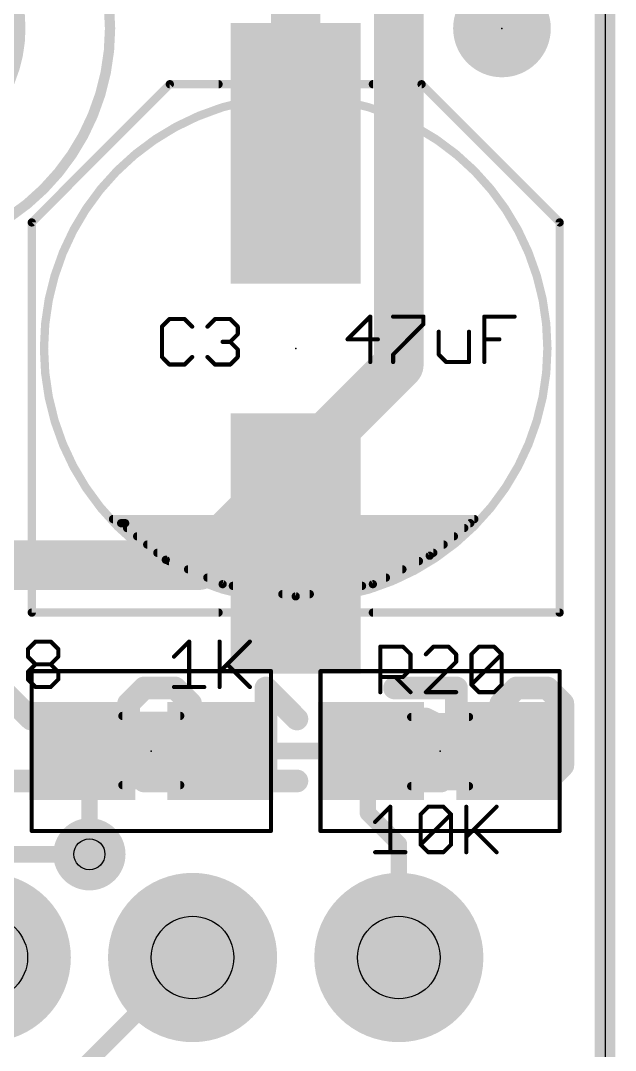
# Model space of a CAD drawing. Extents: x -25 to 82, y -12 to 21.
# Drawn here: x 41.06 to 48.39, y 1.4 to 14.07 of the extents above; entities that cross this region are included whole.
import ezdxf

# ---------------------------------------------------------------- set-up
doc = ezdxf.new("R2010")
doc.units = 0
for name, color, linetype in [('1', 12, 'CONTINUOUS'), ('16', 132, 'CONTINUOUS'), ('17', 110, 'CONTINUOUS'), ('18', 110, 'CONTINUOUS'), ('20', 53, 'CONTINUOUS'), ('21', 53, 'CONTINUOUS'), ('23', 53, 'CONTINUOUS'), ('25', 253, 'CONTINUOUS'), ('27', 253, 'CONTINUOUS'), ('29', 253, 'CONTINUOUS'), ('30', 253, 'CONTINUOUS'), ('31', 253, 'CONTINUOUS'), ('35', 253, 'CONTINUOUS'), ('39', 12, 'CONTINUOUS'), ('44', 253, 'CONTINUOUS'), ('51', 53, 'CONTINUOUS')]:
    doc.layers.add(name, color=color, linetype=linetype)

# ---------------------------------------------------------------- blocks, each defined once
blk = doc.blocks.new('RECT')
blk.add_solid([(-0.5, -0.5), (0.5, -0.5), (-0.5, 0.5), (0.5, 0.5)])
blk = doc.blocks.new('PIE')
at = {"const_width": 0.5}
blk.add_lwpolyline([(0, -0.25, 1), (0, 0.25, 1), (0, -0.25)], format="xyb", dxfattribs=at)
blk = doc.blocks.new('ROUNDP')
at = {"const_width": 0.5}
blk.add_lwpolyline([(0, -0.25, 1), (0, 0.25, 1), (0, -0.25)], format="xyb", dxfattribs=at)
blk = doc.blocks.new('ROUNDV')
at = {"const_width": 0.5}
blk.add_lwpolyline([(0, -0.25, 1), (0, 0.25, 1), (0, -0.25)], format="xyb", dxfattribs=at)

msp = doc.modelspace()

# ---------------------------------------------------------------- linework, layer by layer
at = {"layer": '1'}
for points, const_width in [([(48.26, 20.32), (48.26, 0)], 0.254), ([(44.45, 15.113), (44.45, 12.433)], 0.6096), ([(41.91, 4.992), (41.822, 5.08)], 0.2032), ([(41.91, 3.81), (41.91, 4.992)], 0.2032), ([(45.378, 5.08), (43.522, 5.08)], 0.2032), ([(45.339, 5.041), (45.378, 5.08)], 0.2032), ([(45.339, 4.318), (45.339, 5.041)], 0.2032), ([(45.72, 3.937), (45.339, 4.318)], 0.2032), ([(45.72, 2.54), (45.72, 3.937)], 0.2032), ([(43.18, 2.54), (41.783, 1.143)], 0.2032)]:
    msp.add_lwpolyline(points, dxfattribs=dict(at, const_width=const_width))
for points, const_width in [([(44.2976, 12.433, 1), (44.6024, 12.433)], 0.3048), ([(41.8579, 5.1159, 1), (41.7861, 5.0441)], 0.1016), ([(41.9608, 4.992, 1), (41.8592, 4.992)], 0.1016), ([(41.8741, 4.9561, 1), (41.9459, 5.0279)], 0.1016), ([(43.522, 5.1308, 1), (43.522, 5.0292)], 0.1016), ([(45.3898, 5.041, 1), (45.2882, 5.041)], 0.1016), ([(45.3031, 5.0769, 1), (45.3749, 5.0051)], 0.1016), ([(45.4139, 5.0441, 1), (45.3421, 5.1159)], 0.1016), ([(45.378, 5.0292, 1), (45.378, 5.1308)], 0.1016), ([(45.3749, 4.3539, 1), (45.3031, 4.2821)], 0.1016), ([(45.2882, 4.318, 1), (45.3898, 4.318)], 0.1016), ([(45.7708, 3.937, 1), (45.6692, 3.937)], 0.1016), ([(45.6841, 3.9011, 1), (45.7559, 3.9729)], 0.1016), ([(41.8592, 3.81, 1), (41.9608, 3.81)], 0.1016), ([(43.2159, 2.5041, 1), (43.1441, 2.5759)], 0.1016), ([(45.6692, 2.54, 1), (45.7708, 2.54)], 0.1016)]:
    msp.add_lwpolyline(points, format="xyb", dxfattribs=dict(at, const_width=const_width))
at = {"layer": '16'}
for points, const_width in [([(48.26, 20.32), (48.26, 0)], 0.254), ([(45.72, 9.8341), (45.72, 17.78)], 0.6096), ([(43.2519, 7.366), (45.72, 9.8341)], 0.6096), ([(35.052, 7.366), (43.2519, 7.366)], 0.6096), ([(41.1907, 5.4744), (40.8094, 5.8557)], 0.2794), ([(42.3926, 5.665), (42.5833, 5.8557)], 0.2794), ([(42.5833, 5.8557), (42.9646, 5.8557)], 0.2794), ([(42.9646, 5.8557), (43.1553, 5.665)], 0.2794), ([(44.465, 5.4744), (44.0837, 5.8557)], 0.2794), ([(44.0837, 5.8557), (44.0837, 4.7117)], 0.2794), ([(45.6669, 5.8557), (46.4296, 5.8557)], 0.2794), ([(46.4296, 5.8557), (46.4296, 5.2837)], 0.2794), ([(47.1673, 5.8557), (46.9766, 5.665)], 0.2794), ([(47.5486, 5.8557), (47.1673, 5.8557)], 0.2794), ([(47.7393, 5.665), (47.5486, 5.8557)], 0.2794), ([(42.3926, 4.9024), (42.3926, 5.665)], 0.2794), ([(43.1553, 5.665), (43.1553, 5.4744)], 0.2794), ([(46.9766, 5.665), (46.9766, 4.9024)], 0.2794), ([(47.7393, 4.9024), (46.9766, 5.665)], 0.2794), ([(47.7393, 4.9024), (47.7393, 5.665)], 0.2794), ([(43.1553, 5.4744), (42.9646, 5.2837)], 0.2794), ([(45.8576, 5.4744), (45.6669, 5.2837)], 0.2794), ([(46.0483, 5.4744), (45.8576, 5.4744)], 0.2794), ([(46.4296, 5.2837), (46.0483, 5.4744)], 0.2794), ([(42.9646, 5.2837), (42.3926, 5.2837)], 0.2794), ([(45.6669, 5.2837), (45.6669, 4.9024)], 0.2794), ([(41.8455, 4.9024), (41.6549, 4.9024)], 0.2794), ([(41.6549, 4.9024), (41.6549, 4.7117)], 0.2794), ([(41.8455, 4.7117), (41.8455, 4.9024)], 0.2794), ([(42.5833, 4.7117), (42.3926, 4.9024)], 0.2794), ([(43.1553, 4.9024), (42.9646, 4.7117)], 0.2794), ([(45.1198, 4.9024), (44.9292, 4.9024)], 0.2794), ([(44.9292, 4.9024), (44.9292, 4.7117)], 0.2794), ([(45.1198, 4.7117), (45.1198, 4.9024)], 0.2794), ([(45.6669, 4.9024), (45.8576, 4.7117)], 0.2794), ([(46.2389, 4.7117), (46.4296, 4.9024)], 0.2794), ([(46.9766, 4.9024), (47.1673, 4.7117)], 0.2794), ([(47.5486, 4.7117), (47.7393, 4.9024)], 0.2794), ([(41.1907, 4.7117), (40.428, 4.7117)], 0.2794), ([(41.6549, 4.7117), (41.8455, 4.7117)], 0.2794), ([(42.9646, 4.7117), (42.5833, 4.7117)], 0.2794), ([(44.465, 4.7117), (43.7023, 4.7117)], 0.2794), ([(44.9292, 4.7117), (45.1198, 4.7117)], 0.2794), ([(45.8576, 4.7117), (46.2389, 4.7117)], 0.2794), ([(47.1673, 4.7117), (47.5486, 4.7117)], 0.2794), ([(32.385, 3.81), (41.91, 3.81)], 0.2032)]:
    msp.add_lwpolyline(points, dxfattribs=dict(at, const_width=const_width))
for points, const_width in [([(45.8278, 9.7263, 1), (45.6122, 9.9419)], 0.3048), ([(45.5676, 9.8341, 1), (45.8724, 9.8341)], 0.3048), ([(43.1441, 7.4738, 1), (43.3597, 7.2582)], 0.3048), ([(43.2519, 7.2136, 1), (43.2519, 7.5184)], 0.3048), ([(42.5833, 5.9255, 1), (42.5833, 5.7858)], 0.1397), ([(42.6327, 5.8063, 1), (42.5339, 5.9051)], 0.1397), ([(43.014, 5.9051, 1), (42.9152, 5.8063)], 0.1397), ([(42.9646, 5.7858, 1), (42.9646, 5.9255)], 0.1397), ([(44.1331, 5.9051, 1), (44.0343, 5.8063)], 0.1397), ([(44.1535, 5.8557, 1), (44.0138, 5.8557)], 0.1397), ([(45.6669, 5.9255, 1), (45.6669, 5.7858)], 0.1397), ([(46.4994, 5.8557, 1), (46.3597, 5.8557)], 0.1397), ([(46.4296, 5.7858, 1), (46.4296, 5.9255)], 0.1397), ([(47.1673, 5.9255, 1), (47.1673, 5.7858)], 0.1397), ([(47.2167, 5.8063, 1), (47.1179, 5.9051)], 0.1397), ([(47.598, 5.9051, 1), (47.4992, 5.8063)], 0.1397), ([(47.5486, 5.7858, 1), (47.5486, 5.9255)], 0.1397), ([(42.4625, 5.665, 1), (42.3228, 5.665)], 0.1397), ([(42.3432, 5.7144, 1), (42.442, 5.6156)], 0.1397), ([(43.2251, 5.665, 1), (43.0854, 5.665)], 0.1397), ([(43.1059, 5.6156, 1), (43.2047, 5.7144)], 0.1397), ([(47.0465, 5.665, 1), (46.9068, 5.665)], 0.1397), ([(47.026, 5.7144, 1), (46.9273, 5.6156)], 0.1397), ([(46.9273, 5.7144, 1), (47.026, 5.6156)], 0.1397), ([(47.8092, 5.665, 1), (47.6694, 5.665)], 0.1397), ([(47.6899, 5.6156, 1), (47.7887, 5.7144)], 0.1397), ([(41.1413, 5.425, 1), (41.2401, 5.5237)], 0.1397), ([(43.2047, 5.425, 1), (43.1059, 5.5237)], 0.1397), ([(44.4156, 5.425, 1), (44.5144, 5.5237)], 0.1397), ([(45.8576, 5.5442, 1), (45.8576, 5.4045)], 0.1397), ([(45.907, 5.425, 1), (45.8082, 5.5237)], 0.1397), ([(46.0795, 5.5368, 1), (46.017, 5.4119)], 0.1397), ([(46.0483, 5.4045, 1), (46.0483, 5.5442)], 0.1397), ([(43.0854, 5.4744, 1), (43.2251, 5.4744)], 0.1397), ([(42.3926, 5.3535, 1), (42.3926, 5.2138)], 0.1397), ([(42.9152, 5.3331, 1), (43.014, 5.2343)], 0.1397), ([(42.9646, 5.2138, 1), (42.9646, 5.3535)], 0.1397), ([(45.7368, 5.2837, 1), (45.5971, 5.2837)], 0.1397), ([(45.6175, 5.3331, 1), (45.7163, 5.2343)], 0.1397), ([(46.3597, 5.2837, 1), (46.4994, 5.2837)], 0.1397), ([(46.3983, 5.2212, 1), (46.4608, 5.3462)], 0.1397), ([(41.7247, 4.9024, 1), (41.585, 4.9024)], 0.1397), ([(41.6549, 4.9722, 1), (41.6549, 4.8325)], 0.1397), ([(41.9154, 4.9024, 1), (41.7757, 4.9024)], 0.1397), ([(41.8455, 4.8325, 1), (41.8455, 4.9722)], 0.1397), ([(42.442, 4.9518, 1), (42.3432, 4.853)], 0.1397), ([(42.3228, 4.9024, 1), (42.4625, 4.9024)], 0.1397), ([(43.2047, 4.853, 1), (43.1059, 4.9518)], 0.1397), ([(44.999, 4.9024, 1), (44.8593, 4.9024)], 0.1397), ([(44.9292, 4.9722, 1), (44.9292, 4.8325)], 0.1397), ([(45.1897, 4.9024, 1), (45.05, 4.9024)], 0.1397), ([(45.1198, 4.8325, 1), (45.1198, 4.9722)], 0.1397), ([(45.7163, 4.9518, 1), (45.6175, 4.853)], 0.1397), ([(45.5971, 4.9024, 1), (45.7368, 4.9024)], 0.1397), ([(46.479, 4.853, 1), (46.3802, 4.9518)], 0.1397), ([(46.9068, 4.9024, 1), (47.0465, 4.9024)], 0.1397), ([(47.026, 4.9518, 1), (46.9273, 4.853)], 0.1397), ([(47.6694, 4.9024, 1), (47.8092, 4.9024)], 0.1397), ([(47.7887, 4.853, 1), (47.6899, 4.9518)], 0.1397), ([(47.6899, 4.853, 1), (47.7887, 4.9518)], 0.1397), ([(41.1907, 4.6419, 1), (41.1907, 4.7816)], 0.1397), ([(41.6549, 4.7816, 1), (41.6549, 4.6419)], 0.1397), ([(41.8455, 4.6419, 1), (41.8455, 4.7816)], 0.1397), ([(42.5833, 4.7816, 1), (42.5833, 4.6419)], 0.1397), ([(42.5339, 4.6623, 1), (42.6327, 4.7611)], 0.1397), ([(42.9152, 4.7611, 1), (43.014, 4.6623)], 0.1397), ([(42.9646, 4.6419, 1), (42.9646, 4.7816)], 0.1397), ([(43.7023, 4.7816, 1), (43.7023, 4.6419)], 0.1397), ([(44.465, 4.6419, 1), (44.465, 4.7816)], 0.1397), ([(44.9292, 4.7816, 1), (44.9292, 4.6419)], 0.1397), ([(45.1198, 4.6419, 1), (45.1198, 4.7816)], 0.1397), ([(45.8576, 4.7816, 1), (45.8576, 4.6419)], 0.1397), ([(45.8082, 4.6623, 1), (45.907, 4.7611)], 0.1397), ([(46.1895, 4.7611, 1), (46.2883, 4.6623)], 0.1397), ([(46.2389, 4.6419, 1), (46.2389, 4.7816)], 0.1397), ([(47.1673, 4.7816, 1), (47.1673, 4.6419)], 0.1397), ([(47.1179, 4.6623, 1), (47.2167, 4.7611)], 0.1397), ([(47.4992, 4.7611, 1), (47.598, 4.6623)], 0.1397), ([(47.5486, 4.6419, 1), (47.5486, 4.7816)], 0.1397), ([(41.585, 4.7117, 1), (41.7247, 4.7117)], 0.1397), ([(41.7757, 4.7117, 1), (41.9154, 4.7117)], 0.1397), ([(44.0138, 4.7117, 1), (44.1535, 4.7117)], 0.1397), ([(44.8593, 4.7117, 1), (44.999, 4.7117)], 0.1397), ([(45.05, 4.7117, 1), (45.1897, 4.7117)], 0.1397), ([(41.91, 3.7592, 1), (41.91, 3.8608)], 0.1016)]:
    msp.add_lwpolyline(points, format="xyb", dxfattribs=dict(at, const_width=const_width))
at = {"layer": '20'}
msp.add_line((48.26, 20.32), (48.26, 0), dxfattribs=at)
at = {"layer": '21'}
for points, const_width in [([(48.26, 0), (48.26, 20.32)], 0.254), ([(41.2, 11.583), (42.9, 13.283)], 0.1016), ([(42.9, 13.283), (43.5, 13.283)], 0.1016), ([(45.4, 13.283), (46, 13.283)], 0.1016), ([(46, 13.283), (47.7, 11.583)], 0.1016), ([(41.2, 6.783), (41.2, 11.583)], 0.1016), ([(47.7, 11.583), (47.7, 6.783)], 0.1016), ([(43.5, 6.783), (41.2, 6.783)], 0.1016), ([(47.7, 6.783), (45.4, 6.783)], 0.1016)]:
    msp.add_lwpolyline(points, dxfattribs=dict(at, const_width=const_width))
for points, const_width in [([(42.9, 13.3084, 1), (42.9, 13.2576)], 0.0508), ([(42.918, 13.265, 1), (42.882, 13.301)], 0.0508), ([(43.5, 13.2576, 1), (43.5, 13.3084)], 0.0508), ([(45.4, 13.3084, 1), (45.4, 13.2576)], 0.0508), ([(46.018, 13.301, 1), (45.982, 13.265)], 0.0508), ([(46, 13.2576, 1), (46, 13.3084)], 0.0508), ([(43.5, 12.983, 0.7285), (43.5, 7.083)], 0.1016), ([(45.4, 7.083, 0.7285), (45.4, 12.983)], 0.1016), ([(41.182, 11.601, 1), (41.218, 11.565)], 0.0508), ([(41.2254, 11.583, 1), (41.1746, 11.583)], 0.0508), ([(47.7254, 11.583, 1), (47.6746, 11.583)], 0.0508), ([(47.682, 11.565, 1), (47.718, 11.601)], 0.0508), ([(41.2, 6.8084, 1), (41.2, 6.7576)], 0.0508), ([(41.1746, 6.783, 1), (41.2254, 6.783)], 0.0508), ([(43.5, 6.7576, 1), (43.5, 6.8084)], 0.0508), ([(45.4, 6.8084, 1), (45.4, 6.7576)], 0.0508), ([(47.6746, 6.783, 1), (47.7254, 6.783)], 0.0508), ([(47.7, 6.7576, 1), (47.7, 6.8084)], 0.0508)]:
    msp.add_lwpolyline(points, format="xyb", dxfattribs=dict(at, const_width=const_width))
at = {"layer": '23'}
for p in [(46.99, 13.97), (44.45, 10.033), (42.672, 5.08), (46.228, 5.08)]:
    msp.add_point(p, dxfattribs=at)
at = {"layer": '25', "const_width": 0.0508}
for points in [[(42.8956, 10.3937), (42.8024, 10.3005)], [(43.082, 10.3937), (42.8956, 10.3937)], [(43.1753, 10.3005), (43.082, 10.3937)], [(43.3637, 10.3005), (43.4569, 10.3937)], [(43.4569, 10.3937), (43.6433, 10.3937)], [(43.6433, 10.3937), (43.7366, 10.3005)], [(42.8024, 10.3005), (42.8024, 9.9276)], [(43.7366, 10.3005), (43.7366, 10.2073)], [(43.6433, 10.114), (43.5501, 10.114)], [(43.7366, 10.2073), (43.6433, 10.114)], [(43.6433, 10.114), (43.7366, 10.0208)], [(43.7366, 10.0208), (43.7366, 9.9276)], [(42.8024, 9.9276), (42.8956, 9.8344)], [(43.082, 9.8344), (43.1753, 9.9276)], [(43.4569, 9.8344), (43.3637, 9.9276)], [(43.7366, 9.9276), (43.6433, 9.8344)], [(42.8956, 9.8344), (43.082, 9.8344)], [(43.6433, 9.8344), (43.4569, 9.8344)], [(41.153, 6.3335), (41.2462, 6.4267)], [(41.153, 6.2403), (41.153, 6.3335)], [(41.2462, 6.4267), (41.4327, 6.4267)], [(41.4327, 6.4267), (41.5259, 6.3335)], [(41.5259, 6.3335), (41.5259, 6.2403)], [(45.4914, 5.8039), (45.4914, 6.3632)], [(45.4914, 6.3632), (45.771, 6.3632)], [(45.771, 6.3632), (45.8643, 6.27)], [(46.1459, 6.3632), (46.0527, 6.27)], [(46.3323, 6.3632), (46.1459, 6.3632)], [(46.4256, 6.27), (46.3323, 6.3632)], [(46.614, 6.27), (46.7072, 6.3632)], [(46.7072, 6.3632), (46.8937, 6.3632)], [(46.8937, 6.3632), (46.9869, 6.27)], [(41.2462, 6.147), (41.153, 6.2403)], [(41.5259, 6.2403), (41.4327, 6.147)], [(45.8643, 6.27), (45.8643, 6.0835)], [(46.4256, 6.1768), (46.4256, 6.27)], [(46.614, 5.8971), (46.614, 6.27)], [(46.614, 5.8971), (46.9869, 6.27)], [(46.9869, 6.27), (46.9869, 5.8971)], [(41.153, 6.0538), (41.2462, 6.147)], [(41.2462, 6.147), (41.4327, 6.147)], [(41.4327, 6.147), (41.5259, 6.0538)], [(45.8643, 6.0835), (45.771, 5.9903)], [(46.0527, 5.8039), (46.4256, 6.1768)], [(41.153, 5.9606), (41.153, 6.0538)], [(41.2462, 5.8674), (41.153, 5.9606)], [(41.5259, 5.9606), (41.4327, 5.8674)], [(41.5259, 6.0538), (41.5259, 5.9606)], [(45.771, 5.9903), (45.4914, 5.9903)], [(45.6778, 5.9903), (45.8643, 5.8039)], [(41.4327, 5.8674), (41.2462, 5.8674)], [(46.4256, 5.8039), (46.0527, 5.8039)], [(46.7072, 5.8039), (46.614, 5.8971)], [(46.8937, 5.8039), (46.7072, 5.8039)], [(46.9869, 5.8971), (46.8937, 5.8039)]]:
    msp.add_lwpolyline(points, dxfattribs=at)
at = {"layer": '25', "const_width": 0.0254}
for points in [[(42.8956, 10.4064, 1), (42.8956, 10.381)], [(42.9046, 10.3847, 1), (42.8866, 10.4027)], [(43.091, 10.4027, 1), (43.0731, 10.3847)], [(43.082, 10.381, 1), (43.082, 10.4064)], [(43.4569, 10.4064, 1), (43.4569, 10.381)], [(43.4659, 10.3847, 1), (43.4479, 10.4027)], [(43.6523, 10.4027, 1), (43.6344, 10.3847)], [(43.6433, 10.381, 1), (43.6433, 10.4064)], [(42.8151, 10.3005, 1), (42.7897, 10.3005)], [(42.7934, 10.3094, 1), (42.8114, 10.2915)], [(43.1663, 10.2915, 1), (43.1842, 10.3094)], [(43.3547, 10.3094, 1), (43.3727, 10.2915)], [(43.7493, 10.3005, 1), (43.7239, 10.3005)], [(43.7276, 10.2915, 1), (43.7455, 10.3094)], [(43.5501, 10.1267, 1), (43.5501, 10.1013)], [(43.6523, 10.123, 1), (43.6344, 10.1051)], [(43.6344, 10.123, 1), (43.6523, 10.1051)], [(43.6433, 10.1013, 1), (43.6433, 10.1267)], [(43.7239, 10.2073, 1), (43.7493, 10.2073)], [(43.7455, 10.1983, 1), (43.7276, 10.2162)], [(43.7493, 10.0208, 1), (43.7239, 10.0208)], [(43.7276, 10.0118, 1), (43.7455, 10.0298)], [(42.8114, 9.9366, 1), (42.7934, 9.9186)], [(42.7897, 9.9276, 1), (42.8151, 9.9276)], [(43.1842, 9.9186, 1), (43.1663, 9.9366)], [(43.3727, 9.9366, 1), (43.3547, 9.9186)], [(43.7239, 9.9276, 1), (43.7493, 9.9276)], [(43.7455, 9.9186, 1), (43.7276, 9.9366)], [(42.8956, 9.8471, 1), (42.8956, 9.8217)], [(42.8866, 9.8254, 1), (42.9046, 9.8434)], [(43.0731, 9.8434, 1), (43.091, 9.8254)], [(43.082, 9.8217, 1), (43.082, 9.8471)], [(43.4569, 9.8471, 1), (43.4569, 9.8217)], [(43.4479, 9.8254, 1), (43.4659, 9.8434)], [(43.6344, 9.8434, 1), (43.6523, 9.8254)], [(43.6433, 9.8217, 1), (43.6433, 9.8471)], [(41.1657, 6.3335, 1), (41.1403, 6.3335)], [(41.144, 6.3424, 1), (41.162, 6.3245)], [(41.2462, 6.4394, 1), (41.2462, 6.414)], [(41.2552, 6.4177, 1), (41.2373, 6.4357)], [(41.4416, 6.4357, 1), (41.4237, 6.4177)], [(41.4327, 6.414, 1), (41.4327, 6.4394)], [(41.5386, 6.3335, 1), (41.5132, 6.3335)], [(41.5169, 6.3245, 1), (41.5348, 6.3424)], [(45.5041, 6.3632, 1), (45.4787, 6.3632)], [(45.4914, 6.3759, 1), (45.4914, 6.3505)], [(45.78, 6.3722, 1), (45.7621, 6.3542)], [(45.771, 6.3505, 1), (45.771, 6.3759)], [(46.1459, 6.3759, 1), (46.1459, 6.3505)], [(46.1549, 6.3542, 1), (46.1369, 6.3722)], [(46.3413, 6.3722, 1), (46.3234, 6.3542)], [(46.3323, 6.3505, 1), (46.3323, 6.3759)], [(46.7072, 6.3759, 1), (46.7072, 6.3505)], [(46.7162, 6.3542, 1), (46.6983, 6.3722)], [(46.9026, 6.3722, 1), (46.8847, 6.3542)], [(46.8937, 6.3505, 1), (46.8937, 6.3759)], [(41.162, 6.2492, 1), (41.144, 6.2313)], [(41.1403, 6.2403, 1), (41.1657, 6.2403)], [(41.5132, 6.2403, 1), (41.5386, 6.2403)], [(41.5348, 6.2313, 1), (41.5169, 6.2492)], [(45.877, 6.27, 1), (45.8516, 6.27)], [(45.8553, 6.261, 1), (45.8732, 6.2789)], [(46.0437, 6.2789, 1), (46.0617, 6.261)], [(46.4383, 6.27, 1), (46.4129, 6.27)], [(46.4166, 6.261, 1), (46.4345, 6.2789)], [(46.6267, 6.27, 1), (46.6013, 6.27)], [(46.605, 6.2789, 1), (46.623, 6.261)], [(46.9996, 6.27, 1), (46.9742, 6.27)], [(46.9958, 6.261, 1), (46.9779, 6.2789)], [(46.9779, 6.261, 1), (46.9958, 6.2789)], [(41.2462, 6.1597, 1), (41.2462, 6.1343)], [(41.2552, 6.1381, 1), (41.2373, 6.156)], [(41.2373, 6.1381, 1), (41.2552, 6.156)], [(41.4416, 6.156, 1), (41.4237, 6.1381)], [(41.4237, 6.156, 1), (41.4416, 6.1381)], [(41.4327, 6.1343, 1), (41.4327, 6.1597)], [(45.8516, 6.0835, 1), (45.877, 6.0835)], [(45.8732, 6.0746, 1), (45.8553, 6.0925)], [(46.4129, 6.1768, 1), (46.4383, 6.1768)], [(46.4345, 6.1678, 1), (46.4166, 6.1857)], [(41.1657, 6.0538, 1), (41.1403, 6.0538)], [(41.144, 6.0628, 1), (41.162, 6.0448)], [(41.162, 5.9696, 1), (41.144, 5.9516)], [(41.1403, 5.9606, 1), (41.1657, 5.9606)], [(41.5386, 6.0538, 1), (41.5132, 6.0538)], [(41.5132, 5.9606, 1), (41.5386, 5.9606)], [(41.5169, 6.0448, 1), (41.5348, 6.0628)], [(41.5348, 5.9516, 1), (41.5169, 5.9696)], [(45.4914, 6.003, 1), (45.4914, 5.9776)], [(45.6868, 5.9993, 1), (45.6688, 5.9813)], [(45.7621, 5.9993, 1), (45.78, 5.9813)], [(45.771, 5.9776, 1), (45.771, 6.003)], [(41.2462, 5.8801, 1), (41.2462, 5.8547)], [(41.2373, 5.8584, 1), (41.2552, 5.8764)], [(41.4237, 5.8764, 1), (41.4416, 5.8584)], [(41.4327, 5.8547, 1), (41.4327, 5.8801)], [(46.0527, 5.8166, 1), (46.0527, 5.7912)], [(46.4256, 5.7912, 1), (46.4256, 5.8166)], [(46.623, 5.9061, 1), (46.605, 5.8881)], [(46.605, 5.9061, 1), (46.623, 5.8881)], [(46.6013, 5.8971, 1), (46.6267, 5.8971)], [(46.7072, 5.8166, 1), (46.7072, 5.7912)], [(46.8937, 5.7912, 1), (46.8937, 5.8166)], [(46.9742, 5.8971, 1), (46.9996, 5.8971)], [(46.9958, 5.8881, 1), (46.9779, 5.9061)], [(45.4787, 5.8039, 1), (45.5041, 5.8039)], [(45.8553, 5.7949, 1), (45.8732, 5.8129)], [(46.0437, 5.8129, 1), (46.0617, 5.7949)], [(46.6983, 5.7949, 1), (46.7162, 5.8129)], [(46.8847, 5.8129, 1), (46.9026, 5.7949)]]:
    msp.add_lwpolyline(points, format="xyb", dxfattribs=at)
at = {"layer": '27', "const_width": 0.0508}
for points in [[(45.368, 10.4247), (45.0884, 10.145)], [(45.368, 9.8654), (45.368, 10.4247)], [(45.6497, 10.4247), (46.0226, 10.4247)], [(46.0226, 10.4247), (46.0226, 10.3315)], [(46.7723, 9.8654), (46.7723, 10.4247)], [(46.7723, 10.4247), (47.1452, 10.4247)], [(46.0226, 10.3315), (45.6497, 9.9586)], [(46.211, 10.2383), (46.211, 9.9586)], [(46.5839, 9.8654), (46.5839, 10.2383)], [(45.0884, 10.145), (45.4612, 10.145)], [(46.7723, 10.145), (46.9588, 10.145)], [(45.6497, 9.9586), (45.6497, 9.8654)], [(46.211, 9.9586), (46.3042, 9.8654)], [(46.3042, 9.8654), (46.5839, 9.8654)], [(42.9514, 6.2403), (43.1378, 6.4267)], [(43.1378, 6.4267), (43.1378, 5.8674)], [(43.5127, 6.4267), (43.5127, 5.8674)], [(43.5127, 6.0538), (43.8856, 6.4267)], [(43.6059, 6.147), (43.8856, 5.8674)], [(42.9514, 5.8674), (43.3242, 5.8674)], [(45.4279, 4.2083), (45.6143, 4.3947)], [(45.6143, 4.3947), (45.6143, 3.8354)], [(45.9892, 4.3015), (46.0824, 4.3947)], [(45.9892, 3.9286), (45.9892, 4.3015)], [(45.9892, 3.9286), (46.3621, 4.3015)], [(46.0824, 4.3947), (46.2688, 4.3947)], [(46.2688, 4.3947), (46.3621, 4.3015)], [(46.3621, 4.3015), (46.3621, 3.9286)], [(46.5505, 4.3947), (46.5505, 3.8354)], [(46.5505, 4.0218), (46.9234, 4.3947)], [(46.6437, 4.115), (46.9234, 3.8354)], [(46.0824, 3.8354), (45.9892, 3.9286)], [(46.3621, 3.9286), (46.2688, 3.8354)], [(45.4279, 3.8354), (45.8008, 3.8354)], [(46.2688, 3.8354), (46.0824, 3.8354)]]:
    msp.add_lwpolyline(points, dxfattribs=at)
at = {"layer": '27', "const_width": 0.0254}
for points in [[(45.3807, 10.4247, 1), (45.3553, 10.4247)], [(45.377, 10.4157, 1), (45.3591, 10.4337)], [(45.6497, 10.4374, 1), (45.6497, 10.412)], [(46.0353, 10.4247, 1), (46.0099, 10.4247)], [(46.0226, 10.412, 1), (46.0226, 10.4374)], [(46.785, 10.4247, 1), (46.7596, 10.4247)], [(46.7723, 10.4374, 1), (46.7723, 10.412)], [(47.1452, 10.412, 1), (47.1452, 10.4374)], [(46.0099, 10.3315, 1), (46.0353, 10.3315)], [(46.0315, 10.3225, 1), (46.0136, 10.3404)], [(46.2237, 10.2383, 1), (46.1983, 10.2383)], [(46.5966, 10.2383, 1), (46.5712, 10.2383)], [(45.0884, 10.1577, 1), (45.0884, 10.1323)], [(45.0794, 10.154, 1), (45.0974, 10.1361)], [(45.4612, 10.1323, 1), (45.4612, 10.1577)], [(46.7723, 10.1577, 1), (46.7723, 10.1323)], [(46.9588, 10.1323, 1), (46.9588, 10.1577)], [(45.6624, 9.9586, 1), (45.637, 9.9586)], [(45.6407, 9.9676, 1), (45.6587, 9.9496)], [(46.22, 9.9676, 1), (46.202, 9.9496)], [(46.1983, 9.9586, 1), (46.2237, 9.9586)], [(46.3042, 9.8781, 1), (46.3042, 9.8527)], [(46.2953, 9.8564, 1), (46.3132, 9.8744)], [(46.5839, 9.8527, 1), (46.5839, 9.8781)], [(45.3553, 9.8654, 1), (45.3807, 9.8654)], [(45.637, 9.8654, 1), (45.6624, 9.8654)], [(46.5712, 9.8654, 1), (46.5966, 9.8654)], [(46.7596, 9.8654, 1), (46.785, 9.8654)], [(43.1505, 6.4267, 1), (43.1251, 6.4267)], [(43.1468, 6.4177, 1), (43.1288, 6.4357)], [(43.5254, 6.4267, 1), (43.5, 6.4267)], [(43.8945, 6.4177, 1), (43.8766, 6.4357)], [(42.9424, 6.2492, 1), (42.9604, 6.2313)], [(43.6149, 6.156, 1), (43.5969, 6.1381)], [(43.5037, 6.0628, 1), (43.5217, 6.0448)], [(42.9514, 5.8801, 1), (42.9514, 5.8547)], [(43.1251, 5.8674, 1), (43.1505, 5.8674)], [(43.3242, 5.8547, 1), (43.3242, 5.8801)], [(43.5, 5.8674, 1), (43.5254, 5.8674)], [(43.8766, 5.8584, 1), (43.8945, 5.8764)], [(45.627, 4.3947, 1), (45.6016, 4.3947)], [(45.6233, 4.3857, 1), (45.6053, 4.4037)], [(46.0019, 4.3015, 1), (45.9765, 4.3015)], [(45.9802, 4.3104, 1), (45.9982, 4.2925)], [(46.0824, 4.4074, 1), (46.0824, 4.382)], [(46.0914, 4.3857, 1), (46.0734, 4.4037)], [(46.2778, 4.4037, 1), (46.2599, 4.3857)], [(46.2688, 4.382, 1), (46.2688, 4.4074)], [(46.3748, 4.3015, 1), (46.3494, 4.3015)], [(46.371, 4.2925, 1), (46.3531, 4.3104)], [(46.3531, 4.2925, 1), (46.371, 4.3104)], [(46.5632, 4.3947, 1), (46.5378, 4.3947)], [(46.9323, 4.3857, 1), (46.9144, 4.4037)], [(45.4189, 4.2172, 1), (45.4369, 4.1993)], [(46.6527, 4.124, 1), (46.6348, 4.1061)], [(45.9982, 3.9376, 1), (45.9802, 3.9196)], [(45.9802, 3.9376, 1), (45.9982, 3.9196)], [(45.9765, 3.9286, 1), (46.0019, 3.9286)], [(46.3494, 3.9286, 1), (46.3748, 3.9286)], [(46.371, 3.9196, 1), (46.3531, 3.9376)], [(46.5415, 4.0308, 1), (46.5595, 4.0128)], [(45.4279, 3.8481, 1), (45.4279, 3.8227)], [(45.6016, 3.8354, 1), (45.627, 3.8354)], [(45.8008, 3.8227, 1), (45.8008, 3.8481)], [(46.0824, 3.8481, 1), (46.0824, 3.8227)], [(46.0734, 3.8264, 1), (46.0914, 3.8444)], [(46.2599, 3.8444, 1), (46.2778, 3.8264)], [(46.2688, 3.8227, 1), (46.2688, 3.8481)], [(46.5378, 3.8354, 1), (46.5632, 3.8354)], [(46.9144, 3.8264, 1), (46.9323, 3.8444)]]:
    msp.add_lwpolyline(points, format="xyb", dxfattribs=at)
at = {"layer": '29', "const_width": 1.7526}
msp.add_lwpolyline([(39.37, 13.0937, 1), (39.37, 14.8463, 1), (39.37, 13.0937)], format="xyb", dxfattribs=at)
at = {"layer": '30', "const_width": 1.7526}
msp.add_lwpolyline([(39.37, 13.0937, 1), (39.37, 14.8463, 1), (39.37, 13.0937)], format="xyb", dxfattribs=at)
at = {"layer": '39'}
for points, const_width in [([(39.37, 11.176, 1), (39.37, 16.764, 1), (39.37, 11.176)], 0.127), ([(41.199, 6.0757, 1), (41.199, 6.0503)], 0.0254), ([(41.2117, 6.063, 1), (41.1863, 6.063)], 0.0254), ([(44.1577, 6.063, 1), (44.1323, 6.063)], 0.0254), ([(44.145, 6.0503, 1), (44.145, 6.0757)], 0.0254), ([(44.7677, 6.063, 1), (44.7423, 6.063)], 0.0254), ([(44.755, 6.0757, 1), (44.755, 6.0503)], 0.0254), ([(47.7137, 6.063, 1), (47.6883, 6.063)], 0.0254), ([(47.701, 6.0503, 1), (47.701, 6.0757)], 0.0254), ([(41.199, 4.1097, 1), (41.199, 4.0843)], 0.0254), ([(41.1863, 4.097, 1), (41.2117, 4.097)], 0.0254), ([(44.1323, 4.097, 1), (44.1577, 4.097)], 0.0254), ([(44.145, 4.0843, 1), (44.145, 4.1097)], 0.0254), ([(44.755, 4.1097, 1), (44.755, 4.0843)], 0.0254), ([(44.7423, 4.097, 1), (44.7677, 4.097)], 0.0254), ([(47.6883, 4.097, 1), (47.7137, 4.097)], 0.0254), ([(47.701, 4.0843, 1), (47.701, 4.1097)], 0.0254)]:
    msp.add_lwpolyline(points, format="xyb", dxfattribs=dict(at, const_width=const_width))
at = {"layer": '39', "const_width": 0.0508}
for points in [[(41.199, 6.063), (44.145, 6.063)], [(41.199, 4.097), (41.199, 6.063)], [(44.145, 6.063), (44.145, 4.097)], [(44.755, 4.097), (44.755, 6.063)], [(44.755, 6.063), (47.701, 6.063)], [(47.701, 6.063), (47.701, 4.097)], [(44.145, 4.097), (41.199, 4.097)], [(47.701, 4.097), (44.755, 4.097)]]:
    msp.add_lwpolyline(points, dxfattribs=at)
at = {"layer": '44'}
for centre, radius in [((41.91, 3.81), 0.1905), ((40.64, 2.54), 0.508), ((43.18, 2.54), 0.508), ((45.72, 2.54), 0.508)]:
    msp.add_circle(centre, radius, dxfattribs=at)
at = {"layer": '51', "const_width": 0.1016}
for points in [[(41.2, 11.583), (42.9, 13.283)], [(42.9, 13.283), (46, 13.283)], [(46, 13.283), (47.7, 11.583)], [(41.2, 6.783), (41.2, 11.583)], [(47.7, 11.583), (47.7, 6.783)], [(42.2, 7.933), (46.65, 7.933)], [(42.3, 7.883), (42.85, 7.433)], [(42.35, 7.883), (42.3, 7.883)], [(46.6, 7.883), (42.35, 7.883)], [(42.3731, 7.8232), (46.5252, 7.8232)], [(46.1, 7.483), (46.6, 7.883)], [(42.4973, 7.7216), (46.3983, 7.7216)], [(42.6214, 7.62), (46.2713, 7.62)], [(42.7456, 7.5184), (46.1442, 7.5184)], [(42.85, 7.433), (43.55, 7.133)], [(45.4, 7.133), (46.1, 7.483)], [(42.8878, 7.4168), (45.9676, 7.4168)], [(43.1249, 7.3152), (45.7644, 7.3152)], [(43.3619, 7.2136), (45.5612, 7.2136)], [(43.55, 7.133), (44.45, 6.983)], [(43.676, 7.112), (45.267, 7.112)], [(44.45, 6.983), (45.4, 7.133)], [(44.2856, 7.0104), (44.6235, 7.0104)], [(47.7, 6.783), (41.2, 6.783)], [(42.316, 5.512), (43.028, 5.512)], [(46.584, 5.499), (45.872, 5.499)], [(42.316, 4.661), (43.028, 4.661)], [(46.584, 4.648), (45.872, 4.648)]]:
    msp.add_lwpolyline(points, dxfattribs=at)
at = {"layer": '51'}
for points, const_width in [([(42.9, 13.3084, 1), (42.9, 13.2576)], 0.0508), ([(42.918, 13.265, 1), (42.882, 13.301)], 0.0508), ([(46.018, 13.301, 1), (45.982, 13.265)], 0.0508), ([(46, 13.2576, 1), (46, 13.3084)], 0.0508), ([(44.45, 6.933, 1), (44.45, 13.133, 1), (44.45, 6.933)], 0.1016), ([(41.182, 11.601, 1), (41.218, 11.565)], 0.0508), ([(41.2254, 11.583, 1), (41.1746, 11.583)], 0.0508), ([(47.7254, 11.583, 1), (47.6746, 11.583)], 0.0508), ([(47.682, 11.565, 1), (47.718, 11.601)], 0.0508), ([(42.2, 7.9584, 1), (42.2, 7.9076)], 0.0508), ([(46.65, 7.9076, 1), (46.65, 7.9584)], 0.0508), ([(42.3161, 7.9027, 1), (42.2839, 7.8633)], 0.0508), ([(42.3, 7.9084, 1), (42.3, 7.8576)], 0.0508), ([(42.35, 7.9084, 1), (42.35, 7.8576)], 0.0508), ([(42.3731, 7.8486, 1), (42.3731, 7.7978)], 0.0508), ([(42.35, 7.8576, 1), (42.35, 7.9084)], 0.0508), ([(46.5252, 7.7978, 1), (46.5252, 7.8486)], 0.0508), ([(46.6159, 7.8632, 1), (46.5841, 7.9028)], 0.0508), ([(46.6, 7.8576, 1), (46.6, 7.9084)], 0.0508), ([(42.4973, 7.747, 1), (42.4973, 7.6962)], 0.0508), ([(46.3983, 7.6962, 1), (46.3983, 7.747)], 0.0508), ([(42.6214, 7.6454, 1), (42.6214, 7.5946)], 0.0508), ([(46.2713, 7.5946, 1), (46.2713, 7.6454)], 0.0508), ([(42.7456, 7.5438, 1), (42.7456, 7.493)], 0.0508), ([(42.86, 7.4563, 1), (42.84, 7.4097)], 0.0508), ([(42.8339, 7.4133, 1), (42.8661, 7.4527)], 0.0508), ([(46.0841, 7.5028, 1), (46.1159, 7.4632)], 0.0508), ([(46.1114, 7.4603, 1), (46.0886, 7.5057)], 0.0508), ([(46.1442, 7.493, 1), (46.1442, 7.5438)], 0.0508), ([(42.8878, 7.4422, 1), (42.8878, 7.3914)], 0.0508), ([(43.1249, 7.3406, 1), (43.1249, 7.2898)], 0.0508), ([(45.7644, 7.2898, 1), (45.7644, 7.3406)], 0.0508), ([(45.9676, 7.3914, 1), (45.9676, 7.4422)], 0.0508), ([(43.3619, 7.239, 1), (43.3619, 7.1882)], 0.0508), ([(45.5612, 7.1882, 1), (45.5612, 7.239)], 0.0508), ([(43.5542, 7.1581, 1), (43.5458, 7.1079)], 0.0508), ([(43.54, 7.1097, 1), (43.56, 7.1563)], 0.0508), ([(43.676, 7.1374, 1), (43.676, 7.0866)], 0.0508), ([(45.267, 7.0866, 1), (45.267, 7.1374)], 0.0508), ([(45.3886, 7.1557, 1), (45.4114, 7.1103)], 0.0508), ([(45.404, 7.1079, 1), (45.396, 7.1581)], 0.0508), ([(44.2856, 7.0358, 1), (44.2856, 6.985)], 0.0508), ([(44.446, 7.0081, 1), (44.454, 6.9579)], 0.0508), ([(44.4458, 6.9579, 1), (44.4542, 7.0081)], 0.0508), ([(44.6235, 6.985, 1), (44.6235, 7.0358)], 0.0508), ([(41.2, 6.8084, 1), (41.2, 6.7576)], 0.0508), ([(41.1746, 6.783, 1), (41.2254, 6.783)], 0.0508), ([(47.6746, 6.783, 1), (47.7254, 6.783)], 0.0508), ([(47.7, 6.7576, 1), (47.7, 6.8084)], 0.0508), ([(42.316, 5.5374, 1), (42.316, 5.4866)], 0.0508), ([(43.028, 5.4866, 1), (43.028, 5.5374)], 0.0508), ([(45.872, 5.5244, 1), (45.872, 5.4736)], 0.0508), ([(46.584, 5.4736, 1), (46.584, 5.5244)], 0.0508), ([(42.316, 4.6864, 1), (42.316, 4.6356)], 0.0508), ([(43.028, 4.6356, 1), (43.028, 4.6864)], 0.0508), ([(45.872, 4.6734, 1), (45.872, 4.6226)], 0.0508), ([(46.584, 4.6226, 1), (46.584, 4.6734)], 0.0508)]:
    msp.add_lwpolyline(points, format="xyb", dxfattribs=dict(at, const_width=const_width))

# ---------------------------------------------------------------- block references
at = {"layer": '1'}
msp.add_blockref('PIE', (46.99, 13.97), dxfattribs=at)
at = {"layer": '1', "xscale": 3, "yscale": 1.4, "rotation": 90}
for p in [(44.45, 12.433), (44.45, 7.633)]:
    msp.add_blockref('RECT', p, dxfattribs=at)
at = {"layer": '1', "xscale": 1.1}
for p in [(41.822, 5.08), (43.522, 5.08)]:
    msp.add_blockref('RECT', p, dxfattribs=at)
at = {"layer": '1', "xscale": 1.1, "rotation": 180}
for p in [(45.378, 5.08), (47.078, 5.08)]:
    msp.add_blockref('RECT', p, dxfattribs=at)
at = {"layer": '17', "xscale": 1.8796, "yscale": 1.8796, "rotation": 90}
for p in [(40.64, 2.54), (40.64, 2.54), (43.18, 2.54), (43.18, 2.54), (45.72, 2.54), (45.72, 2.54)]:
    msp.add_blockref('ROUNDP', p, dxfattribs=at)
at = {"layer": '18', "xscale": 0.889, "yscale": 0.889}
msp.add_blockref('ROUNDV', (41.91, 3.81), dxfattribs=at)
msp.add_blockref('ROUNDV', (41.91, 3.81), dxfattribs=at)
at = {"layer": '21', "xscale": 0.4572, "yscale": 0.762}
msp.add_blockref('RECT', (42.672, 5.08), dxfattribs=at)
at = {"layer": '21', "xscale": 0.4572, "yscale": 0.762, "rotation": 180}
msp.add_blockref('RECT', (46.228, 5.08), dxfattribs=at)
at = {"layer": '29', "yscale": 1.2032}
for name, p, xscale in [('PIE', (46.99, 13.97), 1.2032), ('RECT', (41.822, 5.08), 1.3032), ('RECT', (43.522, 5.08), 1.3032)]:
    msp.add_blockref(name, p, dxfattribs=dict(at, xscale=xscale))
at = {"layer": '29'}
for name, p, xscale, yscale, rotation in [('RECT', (44.45, 12.433), 3.2032, 1.6032, 90), ('RECT', (44.45, 7.633), 3.2032, 1.6032, 90), ('RECT', (45.378, 5.08), 1.3032, 1.2032, 180), ('RECT', (47.078, 5.08), 1.3032, 1.2032, 180), ('ROUNDP', (40.64, 2.54), 2.0828, 2.0828, 90), ('ROUNDP', (43.18, 2.54), 2.0828, 2.0828, 90), ('ROUNDP', (45.72, 2.54), 2.0828, 2.0828, 90)]:
    msp.add_blockref(name, p, dxfattribs=dict(at, xscale=xscale, yscale=yscale, rotation=rotation))
at = {"layer": '30', "xscale": 2.0828, "yscale": 2.0828, "rotation": 90}
for p in [(40.64, 2.54), (43.18, 2.54), (45.72, 2.54)]:
    msp.add_blockref('ROUNDP', p, dxfattribs=at)
at = {"layer": '31', "xscale": 3, "yscale": 1.4, "rotation": 90}
for p in [(44.45, 12.433), (44.45, 7.633)]:
    msp.add_blockref('RECT', p, dxfattribs=at)
at = {"layer": '31', "xscale": 1.1}
for p in [(41.822, 5.08), (43.522, 5.08)]:
    msp.add_blockref('RECT', p, dxfattribs=at)
at = {"layer": '31', "xscale": 1.1, "rotation": 180}
for p in [(45.378, 5.08), (47.078, 5.08)]:
    msp.add_blockref('RECT', p, dxfattribs=at)
at = {"layer": '35', "xscale": 0.3998, "yscale": 0.6}
msp.add_blockref('RECT', (42.672, 5.08), dxfattribs=at)
at = {"layer": '35', "xscale": 0.3998, "yscale": 0.6, "rotation": 180}
msp.add_blockref('RECT', (46.228, 5.08), dxfattribs=at)
at = {"layer": '51'}
for p, xscale, yscale, rotation in [((44.45, 13.383), 0.6, 0.7, 90), ((44.45, 6.683), 0.6, 0.7, 90), ((45.6478, 5.0749), 0.5001, 0.95, 180), ((46.8162, 5.0749), 0.5001, 0.95, 180)]:
    msp.add_blockref('RECT', p, dxfattribs=dict(at, xscale=xscale, yscale=yscale, rotation=rotation))
for p, xscale, yscale in [((42.0839, 5.0851), 0.5001, 0.95), ((43.2523, 5.0851), 0.5001, 0.95), ((43.18, 2.54), 0.508, 0.508), ((45.72, 2.54), 0.508, 0.508)]:
    msp.add_blockref('RECT', p, dxfattribs=dict(at, xscale=xscale, yscale=yscale))

doc.saveas('drawing.dxf')
